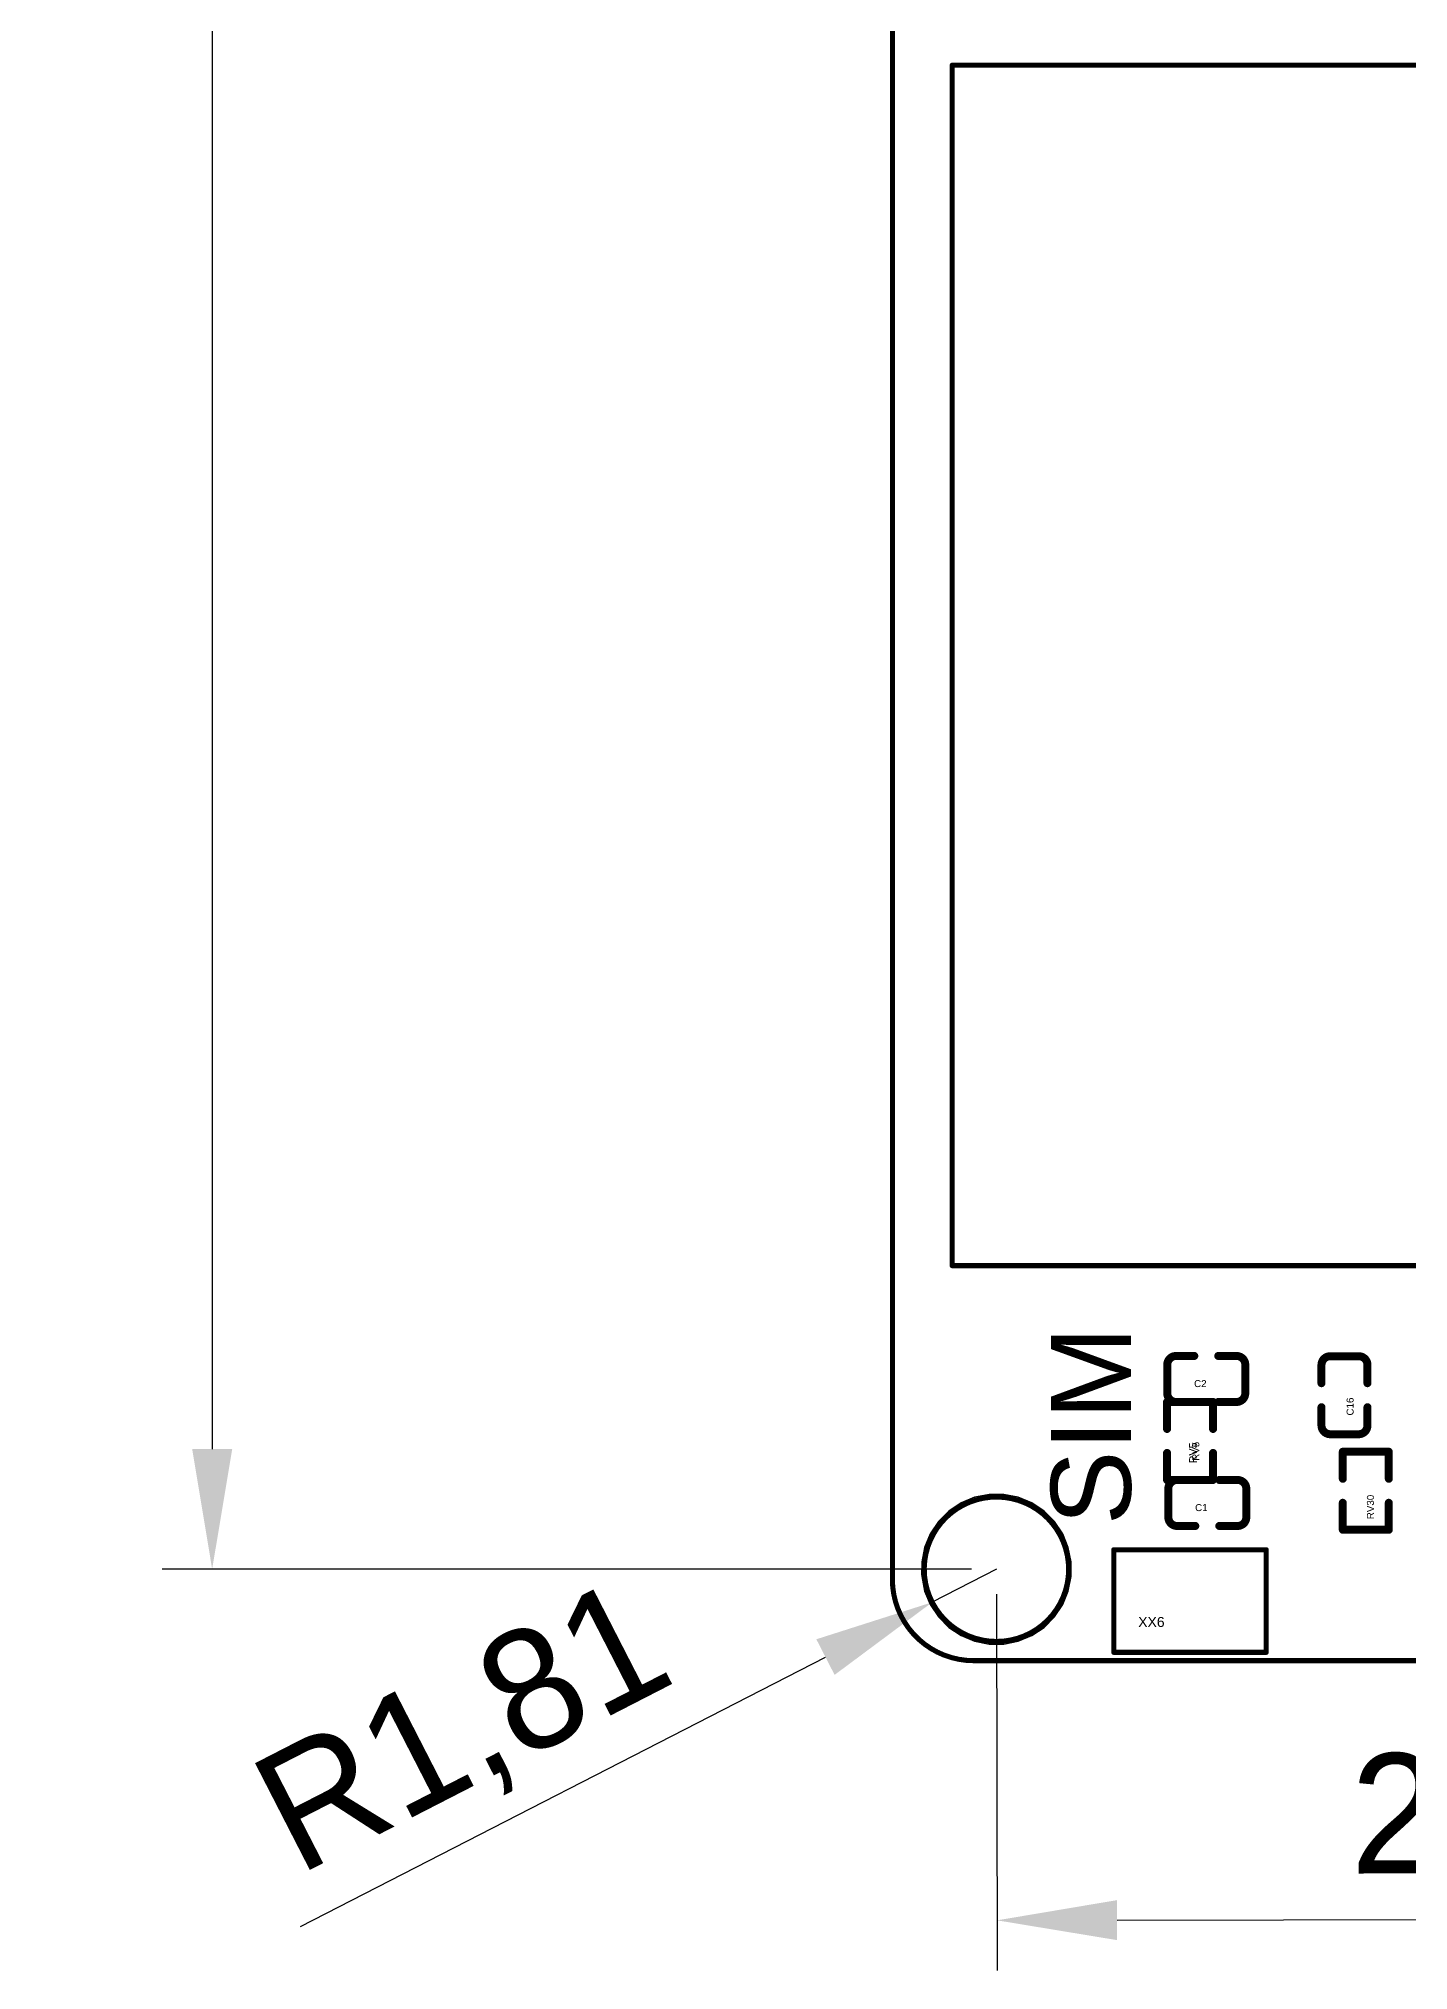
# Model space of a CAD drawing. Header units: millimetres. Extents: x -17 to 54, y -8 to 140.
# Drawn here: x -16.53 to 17.72, y -1.82 to 46.45 of the extents above; entities that cross this region are included whole.
import ezdxf

# ---------------------------------------------------------------- set-up
doc = ezdxf.new("R2010")
doc.units = ezdxf.units.MM
for name, color, linetype in [('KeepOutLayer', 6, 'Continuous'), ('MultiLayer', 9, 'Continuous'), ('TopOverlay', 2, 'Continuous')]:
    doc.layers.add(name, color=color, linetype=linetype)
doc.styles.add('Arial', font='arial.ttf', dxfattribs={"height": 0.2})
doc.dimstyles.new('ISO-25', dxfattribs={"dimtxt": 3, "dimasz": 3, "dimexe": 1.25, "dimexo": 0.625, "dimtad": 1, "dimtxsty": 'Standard', "dimcen": 2.5, "dimclrd": 3, "dimclre": 3, "dimclrt": 3, "dimadec": 0, "dimazin": 0, "dimtfac": 1, "dimtmove": 0, "dimatfit": 3, "dimfxl": 1, "dimarcsym": 0})

# ---------------------------------------------------------------- blocks, each defined once
blk = doc.blocks.new('ANT_JACK_5')
at = {"layer": 'TopOverlay', "const_width": 0.127}
for points in [[(1.803, 3.2), (-0.762, 3.2)], [(-0.762, -0.61), (-0.762, 3.2)], [(1.803, -0.61), (1.803, 3.2)], [(-0.762, -0.61), (1.803, -0.61)]]:
    blk.add_lwpolyline(points, dxfattribs=at)
at = {"layer": 'TopOverlay', "const_width": 0.0635}
for points in [[(-0.794, 3.2, 1), (-0.73, 3.2, 1)], [(-0.794, 3.2, 1), (-0.73, 3.2, 1)], [(1.772, 3.2, 1), (1.835, 3.2, 1)], [(1.772, 3.2, 1), (1.835, 3.2, 1)], [(-0.794, -0.61, 1), (-0.73, -0.61, 1)], [(-0.794, -0.61, 1), (-0.73, -0.61, 1)], [(1.772, -0.61, 1), (1.835, -0.61, 1)], [(1.772, -0.61, 1), (1.835, -0.61, 1)]]:
    blk.add_lwpolyline(points, format="xyb", close=True, dxfattribs=at)
blk = doc.blocks.new('A7608X_172P_MODULE_19')
at = {"layer": 'TopOverlay', "const_width": 0.127}
for points in [[(-15, 12.932), (-12.996, 14.937)], [(15, 14.937), (-12.996, 14.937)], [(15, -15.064), (15, 14.937)], [(-15, -15.064), (-15, 12.932)], [(15, -15.064), (-15, -15.064)]]:
    blk.add_lwpolyline(points, dxfattribs=at)
at = {"layer": 'TopOverlay', "const_width": 0.0635}
for points in [[(-13.028, 14.937, 1), (-12.964, 14.937, 1)], [(-13.028, 14.937, 1), (-12.964, 14.937, 1)], [(14.968, 14.937, 1), (15.032, 14.937, 1)], [(14.968, 14.937, 1), (15.032, 14.937, 1)], [(-15.032, 12.932, 1), (-14.968, 12.932, 1)], [(-15.032, 12.932, 1), (-14.968, 12.932, 1)], [(-15.032, -15.064, 1), (-14.968, -15.064, 1)], [(-15.032, -15.064, 1), (-14.968, -15.064, 1)], [(14.968, -15.064, 1), (15.032, -15.064, 1)], [(14.968, -15.064, 1), (15.032, -15.064, 1)]]:
    blk.add_lwpolyline(points, format="xyb", close=True, dxfattribs=at)
blk = doc.blocks.new('LC_0402_R_30')
at = {"layer": 'TopOverlay', "const_width": 0.2}
for points in [[(-0.975, 0.575), (-0.3, 0.575)], [(-0.975, 0.575), (-0.975, -0.575)], [(0.3, 0.575), (0.975, 0.575)], [(0.975, 0.575), (0.975, -0.575)], [(-0.975, -0.575), (-0.3, -0.575)], [(0.3, -0.575), (0.975, -0.575)]]:
    blk.add_lwpolyline(points, dxfattribs=at)
at = {"layer": 'TopOverlay', "const_width": 0.1}
for points in [[(-1.025, 0.575, 1), (-0.925, 0.575, 1)], [(-1.025, 0.575, 1), (-0.925, 0.575, 1)], [(-0.35, 0.575, 1), (-0.25, 0.575, 1)], [(0.25, 0.575, 1), (0.35, 0.575, 1)], [(0.925, 0.575, 1), (1.025, 0.575, 1)], [(0.925, 0.575, 1), (1.025, 0.575, 1)], [(-1.025, -0.575, 1), (-0.925, -0.575, 1)], [(-1.025, -0.575, 1), (-0.925, -0.575, 1)], [(-0.35, -0.575, 1), (-0.25, -0.575, 1)], [(0.25, -0.575, 1), (0.35, -0.575, 1)], [(0.925, -0.575, 1), (1.025, -0.575, 1)], [(0.925, -0.575, 1), (1.025, -0.575, 1)]]:
    blk.add_lwpolyline(points, format="xyb", close=True, dxfattribs=at)
at = {"layer": 'TopOverlay'}
blk.add_text('RV5', height=0.2, dxfattribs=at).set_placement((-0.559, -0.178))
blk = doc.blocks.new('LC_0402_R_35')
at = {"layer": 'TopOverlay', "const_width": 0.2}
for points in [[(-0.975, 0.575), (-0.3, 0.575)], [(-0.975, 0.575), (-0.975, -0.575)], [(0.3, 0.575), (0.975, 0.575)], [(0.975, 0.575), (0.975, -0.575)], [(-0.975, -0.575), (-0.3, -0.575)], [(0.3, -0.575), (0.975, -0.575)]]:
    blk.add_lwpolyline(points, dxfattribs=at)
at = {"layer": 'TopOverlay', "const_width": 0.1}
for points in [[(-1.025, 0.575, 1), (-0.925, 0.575, 1)], [(-1.025, 0.575, 1), (-0.925, 0.575, 1)], [(-0.35, 0.575, 1), (-0.25, 0.575, 1)], [(0.25, 0.575, 1), (0.35, 0.575, 1)], [(0.925, 0.575, 1), (1.025, 0.575, 1)], [(0.925, 0.575, 1), (1.025, 0.575, 1)], [(-1.025, -0.575, 1), (-0.925, -0.575, 1)], [(-1.025, -0.575, 1), (-0.925, -0.575, 1)], [(-0.35, -0.575, 1), (-0.25, -0.575, 1)], [(0.25, -0.575, 1), (0.35, -0.575, 1)], [(0.925, -0.575, 1), (1.025, -0.575, 1)], [(0.925, -0.575, 1), (1.025, -0.575, 1)]]:
    blk.add_lwpolyline(points, format="xyb", close=True, dxfattribs=at)
blk = doc.blocks.new('LC_0402_C_174')
at = {"layer": 'TopOverlay', "const_width": 0.2}
for points in [[(-0.975, 0.355, -0.414214), (-0.755, 0.575)], [(0.755, 0.575, -0.414214), (0.975, 0.355)], [(-0.755, -0.575, -0.414214), (-0.975, -0.355)], [(0.975, -0.355, -0.414214), (0.755, -0.575)]]:
    blk.add_lwpolyline(points, format="xyb", dxfattribs=at)
for points in [[(-0.755, 0.575), (-0.3, 0.575)], [(0.3, 0.575), (0.755, 0.575)], [(-0.975, -0.355), (-0.975, 0.355)], [(0.975, -0.355), (0.975, 0.355)], [(-0.755, -0.575), (-0.3, -0.575)], [(0.3, -0.575), (0.755, -0.575)]]:
    blk.add_lwpolyline(points, dxfattribs=at)
at = {"layer": 'TopOverlay', "const_width": 0.1}
for points in [[(-0.805, 0.575, 1), (-0.705, 0.575, 1)], [(-0.805, 0.575, 1), (-0.705, 0.575, 1)], [(-0.35, 0.575, 1), (-0.25, 0.575, 1)], [(0.25, 0.575, 1), (0.35, 0.575, 1)], [(0.705, 0.575, 1), (0.805, 0.575, 1)], [(0.705, 0.575, 1), (0.805, 0.575, 1)], [(-1.025, 0.355, 1), (-0.925, 0.355, 1)], [(-1.025, 0.355, 1), (-0.925, 0.355, 1)], [(0.925, 0.355, 1), (1.025, 0.355, 1)], [(0.925, 0.355, 1), (1.025, 0.355, 1)], [(-1.025, -0.355, 1), (-0.925, -0.355, 1)], [(-1.025, -0.355, 1), (-0.925, -0.355, 1)], [(-0.805, -0.575, 1), (-0.705, -0.575, 1)], [(-0.805, -0.575, 1), (-0.705, -0.575, 1)], [(-0.35, -0.575, 1), (-0.25, -0.575, 1)], [(0.25, -0.575, 1), (0.35, -0.575, 1)], [(0.705, -0.575, 1), (0.805, -0.575, 1)], [(0.705, -0.575, 1), (0.805, -0.575, 1)], [(0.925, -0.355, 1), (1.025, -0.355, 1)], [(0.925, -0.355, 1), (1.025, -0.355, 1)]]:
    blk.add_lwpolyline(points, format="xyb", close=True, dxfattribs=at)
blk = doc.blocks.new('LC_0402_C_178')
at = {"layer": 'TopOverlay', "const_width": 0.2}
for points in [[(-0.975, 0.355, -0.414214), (-0.755, 0.575)], [(0.755, 0.575, -0.414214), (0.975, 0.355)], [(-0.755, -0.575, -0.414214), (-0.975, -0.355)], [(0.975, -0.355, -0.414214), (0.755, -0.575)]]:
    blk.add_lwpolyline(points, format="xyb", dxfattribs=at)
for points in [[(-0.3, 0.575), (-0.755, 0.575)], [(0.755, 0.575), (0.3, 0.575)], [(-0.975, -0.355), (-0.975, 0.355)], [(0.975, -0.355), (0.975, 0.355)], [(-0.3, -0.575), (-0.755, -0.575)], [(0.755, -0.575), (0.3, -0.575)]]:
    blk.add_lwpolyline(points, dxfattribs=at)
at = {"layer": 'TopOverlay', "const_width": 0.1}
for points in [[(-0.805, 0.575, 1), (-0.705, 0.575, 1)], [(-0.805, 0.575, 1), (-0.705, 0.575, 1)], [(-0.35, 0.575, 1), (-0.25, 0.575, 1)], [(0.25, 0.575, 1), (0.35, 0.575, 1)], [(0.705, 0.575, 1), (0.805, 0.575, 1)], [(0.705, 0.575, 1), (0.805, 0.575, 1)], [(-1.025, 0.355, 1), (-0.925, 0.355, 1)], [(-1.025, 0.355, 1), (-0.925, 0.355, 1)], [(0.925, 0.355, 1), (1.025, 0.355, 1)], [(0.925, 0.355, 1), (1.025, 0.355, 1)], [(-1.025, -0.355, 1), (-0.925, -0.355, 1)], [(-1.025, -0.355, 1), (-0.925, -0.355, 1)], [(-0.805, -0.575, 1), (-0.705, -0.575, 1)], [(-0.805, -0.575, 1), (-0.705, -0.575, 1)], [(-0.35, -0.575, 1), (-0.25, -0.575, 1)], [(0.25, -0.575, 1), (0.35, -0.575, 1)], [(0.705, -0.575, 1), (0.805, -0.575, 1)], [(0.705, -0.575, 1), (0.805, -0.575, 1)], [(0.925, -0.355, 1), (1.025, -0.355, 1)], [(0.925, -0.355, 1), (1.025, -0.355, 1)]]:
    blk.add_lwpolyline(points, format="xyb", close=True, dxfattribs=at)
blk = doc.blocks.new('LC_0402_C_185')
at = {"layer": 'TopOverlay', "const_width": 0.2}
for points in [[(-0.975, 0.355, -0.414214), (-0.755, 0.575)], [(0.755, 0.575, -0.414214), (0.975, 0.355)], [(-0.755, -0.575, -0.414214), (-0.975, -0.355)], [(0.975, -0.355, -0.414214), (0.755, -0.575)]]:
    blk.add_lwpolyline(points, format="xyb", dxfattribs=at)
for points in [[(-0.755, 0.575), (-0.3, 0.575)], [(0.3, 0.575), (0.755, 0.575)], [(-0.975, -0.355), (-0.975, 0.355)], [(0.975, -0.355), (0.975, 0.355)], [(-0.755, -0.575), (-0.3, -0.575)], [(0.3, -0.575), (0.755, -0.575)]]:
    blk.add_lwpolyline(points, dxfattribs=at)
at = {"layer": 'TopOverlay', "const_width": 0.1}
for points in [[(-0.805, 0.575, 1), (-0.705, 0.575, 1)], [(-0.805, 0.575, 1), (-0.705, 0.575, 1)], [(-0.35, 0.575, 1), (-0.25, 0.575, 1)], [(0.25, 0.575, 1), (0.35, 0.575, 1)], [(0.705, 0.575, 1), (0.805, 0.575, 1)], [(0.705, 0.575, 1), (0.805, 0.575, 1)], [(-1.025, 0.355, 1), (-0.925, 0.355, 1)], [(-1.025, 0.355, 1), (-0.925, 0.355, 1)], [(0.925, 0.355, 1), (1.025, 0.355, 1)], [(0.925, 0.355, 1), (1.025, 0.355, 1)], [(-1.025, -0.355, 1), (-0.925, -0.355, 1)], [(-1.025, -0.355, 1), (-0.925, -0.355, 1)], [(-0.805, -0.575, 1), (-0.705, -0.575, 1)], [(-0.805, -0.575, 1), (-0.705, -0.575, 1)], [(-0.35, -0.575, 1), (-0.25, -0.575, 1)], [(0.25, -0.575, 1), (0.35, -0.575, 1)], [(0.705, -0.575, 1), (0.805, -0.575, 1)], [(0.705, -0.575, 1), (0.805, -0.575, 1)], [(0.925, -0.355, 1), (1.025, -0.355, 1)], [(0.925, -0.355, 1), (1.025, -0.355, 1)]]:
    blk.add_lwpolyline(points, format="xyb", close=True, dxfattribs=at)
blk = doc.blocks.new('*D190')
at = {"color": 3, "lineweight": -2}
for p, q in [((7.42, 8.2), (5.814, 7.375)), ((-9.977, -0.732), (3.145, 6.005))]:
    blk.add_line(p, q, dxfattribs=at)
at = {"color": 3}
blk.add_solid([(2.917, 6.45), (3.373, 5.56), (5.814, 7.375)], dxfattribs=at)
at = {"layer": 'Defpoints', "color": 0}
for p in [(7.42, 8.2), (5.814, 7.375)]:
    blk.add_point(p, dxfattribs=at)
at = {"color": 3, "insert": (-5.835, 4.065), "char_height": 3, "attachment_point": 5, "rotation": 27.1765}
blk.add_mtext('R1,81', dxfattribs=at)
blk = doc.blocks.new('*D192')
at = {"color": 3, "lineweight": -2}
for p, q in [((6.805, 113.79), (-13.429, 113.792)), ((-12.179, 110.792), (-12.188, 11.202)), ((6.795, 8.2), (-13.439, 8.202))]:
    blk.add_line(p, q, dxfattribs=at)
at = {"color": 3}
for points in [[(-12.679, 110.792), (-11.679, 110.792), (-12.179, 113.792)], [(-12.688, 11.202), (-11.688, 11.202), (-12.189, 8.202)]]:
    blk.add_solid(points, dxfattribs=at)
at = {"layer": 'Defpoints', "color": 0}
for p in [(7.43, 113.79), (-12.189, 8.202), (7.42, 8.2)]:
    blk.add_point(p, dxfattribs=at)
at = {"color": 3, "insert": (-14.559, 60.997), "char_height": 3, "attachment_point": 5, "rotation": 89.9946}
blk.add_mtext('105,59', dxfattribs=at)
blk = doc.blocks.new('*D193')
at = {"color": 3, "lineweight": -2}
for p, q in [((7.421, 7.575), (7.438, -1.824)), ((35.141, 7.625), (35.158, -1.774)), ((10.436, -0.569), (32.156, -0.53))]:
    blk.add_line(p, q, dxfattribs=at)
at = {"color": 3}
for points in [[(10.435, -0.069), (10.437, -1.069), (7.436, -0.574)], [(32.155, -0.03), (32.157, -1.03), (35.156, -0.524)]]:
    blk.add_solid(points, dxfattribs=at)
at = {"layer": 'Defpoints', "color": 0}
for p in [(35.14, 8.25), (7.42, 8.2), (35.156, -0.524)]:
    blk.add_point(p, dxfattribs=at)
at = {"color": 3, "insert": (21.292, 1.826), "char_height": 3, "attachment_point": 5, "rotation": 0.1033}
blk.add_mtext('27,72', dxfattribs=at)

msp = doc.modelspace()

# ---------------------------------------------------------------- linework, layer by layer
at = {"layer": 'KeepOutLayer', "const_width": 0.127}
for points in [[(4.818, 7.947), (4.818, 114.418)], [(6.85, 5.915), (35.856, 5.915)]]:
    msp.add_lwpolyline(points, dxfattribs=at)
for points in [[(5.62, 8.06, -1.039463), (9.225, 8.2)], [(9.225, 8.2, -1), (5.615, 8.2)], [(6.85, 5.915, -0.414214), (4.818, 7.947)]]:
    msp.add_lwpolyline(points, format="xyb", dxfattribs=at)
at = {"layer": 'KeepOutLayer', "const_width": 0.0635}
for points in [[(5.583, 8.2, 1), (5.646, 8.2, 1)], [(9.194, 8.2, 1), (9.257, 8.2, 1)], [(9.194, 8.2, 1), (9.257, 8.2, 1)], [(4.786, 7.947, 1), (4.849, 7.947, 1)], [(4.786, 7.947, 1), (4.849, 7.947, 1)], [(5.588, 8.06, 1), (5.652, 8.06, 1)], [(6.818, 5.915, 1), (6.881, 5.915, 1)], [(6.818, 5.915, 1), (6.881, 5.915, 1)]]:
    msp.add_lwpolyline(points, format="xyb", close=True, dxfattribs=at)
at = {"layer": 'MultiLayer'}
for p, q in [((6.535, 9.857), (6.229, 9.652)), ((6.875, 9.998), (6.535, 9.857)), ((7.236, 10.069), (6.875, 9.998)), ((7.604, 10.069), (7.236, 10.069)), ((7.965, 9.998), (7.604, 10.069)), ((8.305, 9.857), (7.965, 9.998)), ((8.611, 9.652), (8.305, 9.857)), ((5.968, 9.392), (5.764, 9.086)), ((6.229, 9.652), (5.968, 9.392)), ((8.872, 9.392), (8.611, 9.652)), ((9.076, 9.086), (8.872, 9.392)), ((5.623, 8.746), (5.551, 8.385)), ((5.764, 9.086), (5.623, 8.746)), ((9.217, 8.746), (9.076, 9.086)), ((9.289, 8.385), (9.217, 8.746)), ((5.551, 8.385), (5.551, 8.201)), ((9.289, 8.201), (9.289, 8.385)), ((5.551, 8.201), (5.551, 8.182)), ((5.556, 8.055), (5.551, 8.2)), ((5.551, 8.2), (5.551, 8.016)), ((5.551, 8.182), (5.551, 8.146)), ((5.551, 8.146), (5.553, 8.11)), ((5.551, 8.016), (5.623, 7.655)), ((5.553, 8.11), (5.555, 8.074)), ((5.555, 8.074), (5.556, 8.055)), ((9.217, 7.655), (9.289, 8.016)), ((9.289, 8.2), (9.289, 8.201)), ((9.289, 8.016), (9.289, 8.2)), ((9.289, 8.2), (9.289, 8.2)), ((5.623, 7.655), (5.763, 7.315)), ((5.763, 7.315), (5.968, 7.008)), ((8.872, 7.008), (9.077, 7.315)), ((9.077, 7.315), (9.217, 7.655)), ((5.968, 7.008), (6.228, 6.748)), ((8.612, 6.748), (8.872, 7.008)), ((6.228, 6.748), (6.535, 6.543)), ((6.535, 6.543), (6.875, 6.403)), ((6.875, 6.403), (7.236, 6.331)), ((7.236, 6.331), (7.604, 6.331)), ((7.604, 6.331), (7.965, 6.403)), ((7.965, 6.403), (8.305, 6.543)), ((8.305, 6.543), (8.612, 6.748))]:
    msp.add_line(p, q, dxfattribs=at)

# ---------------------------------------------------------------- block references
for name, p, rotation in [('A7608X_172P_MODULE_19', (21.378, 30.786), 270), ('LC_0402_C_178', (16.121, 12.549), 270), ('LC_0402_R_30', (12.26, 11.406), 90), ('LC_0402_R_35', (16.654, 10.161), 90), ('ANT_JACK_5', (10.964, 7.926), 270)]:
    msp.add_blockref(name, p, dxfattribs=dict(rotation=rotation))
for name, p in [('LC_0402_C_174', (12.666, 12.955)), ('LC_0402_C_185', (12.692, 9.856))]:
    msp.add_blockref(name, p)

# ---------------------------------------------------------------- texts
at = {"layer": 'TopOverlay', "style": 'Arial'}
for s, height, p in [('SIM', 2, (10.78, 9.3)), ('C16', 0.175, (16.349, 12.041)), ('RV5', 0.175, (12.49, 10.91)), ('RV30', 0.175, (16.857, 9.45))]:
    msp.add_text(s, height=height, rotation=90, dxfattribs=at).set_placement(p)
for s, height, p in [('C2', 0.175, (12.361, 12.752)), ('C1', 0.175, (12.387, 9.653)), ('XX6', 0.25, (10.964, 6.757))]:
    msp.add_text(s, height=height, dxfattribs=at).set_placement(p)

# ---------------------------------------------------------------- dimensions: what is measured, and where the dimension line sits
for p1, p2, distance, picture, middle in [((7.43, 113.79), (7.42, 8.2), -19.609, '*D192', (-14.559, 60.997)), ((7.42, 8.2), (35.14, 8.25), -8.774, '*D193', (21.292, 1.826))]:
    dim = msp.add_aligned_dim(p1=p1, p2=p2, distance=distance, dimstyle='ISO-25')
    dim.commit()
    dim.dimension.update_dxf_attribs({"geometry": picture, "text_midpoint": middle})
dim = msp.add_radius_dim(center=(7.42, 8.2), mpoint=(5.814, 7.375), dimstyle='ISO-25')
dim.commit()
dim.dimension.update_dxf_attribs({"geometry": '*D190', "text_midpoint": (-5.835, 4.065)})

doc.saveas('drawing.dxf')
